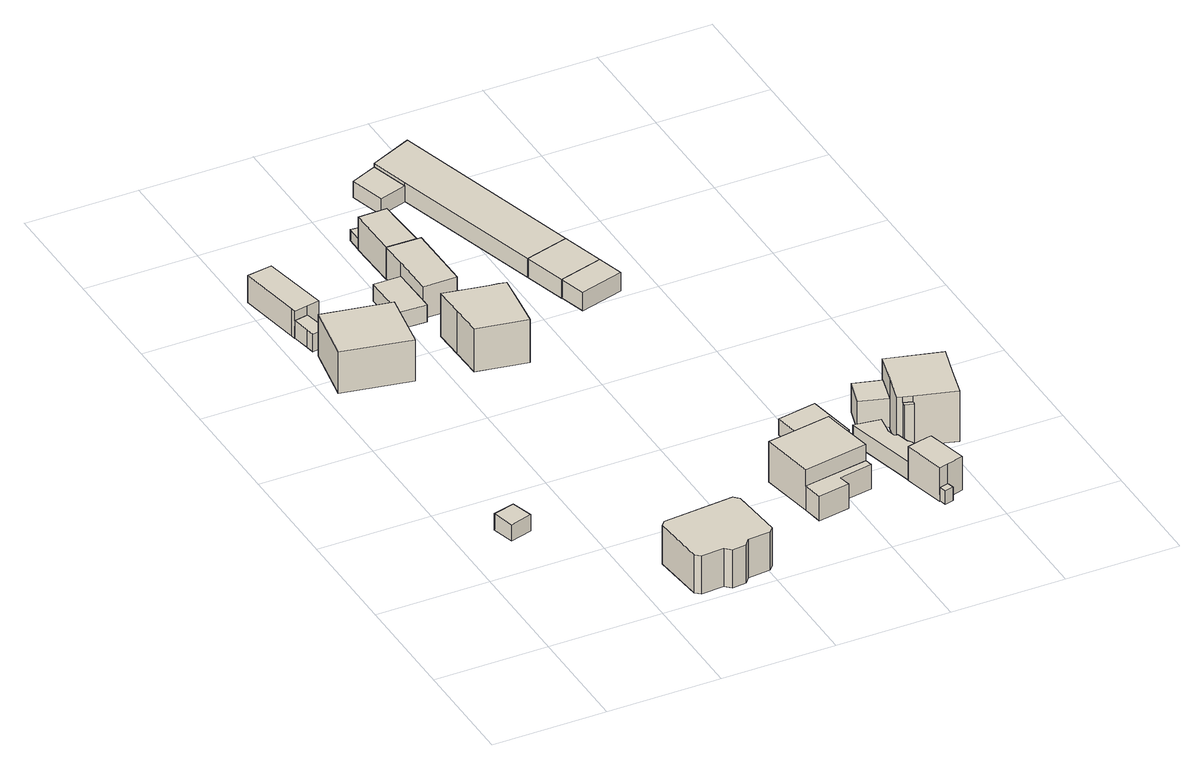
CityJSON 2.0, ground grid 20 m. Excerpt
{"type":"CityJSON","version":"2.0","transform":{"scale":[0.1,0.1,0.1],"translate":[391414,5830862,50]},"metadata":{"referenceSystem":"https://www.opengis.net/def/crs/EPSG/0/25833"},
"CityObjects":{
"building1":{"type":"Building","attributes":{"Gemeindeschluessel":"11000003","BezugspunktDach":"2200","function":"31001_2723","measuredHeight":3.14,"storeysAboveGround":1},"address":[{"country":"Germany","locality":"Berlin","thoroughfareNumber":"12 (4)","thoroughfareName":"Buchholzer Straße"}],"geometry":[{"type":"Solid","lod":"1","boundaries":[[[[0,1,2,3]],[[4,5,6,7]],[[4,7,3,2]],[[5,4,2,1]],[[6,5,1,0]],[[7,6,0,3]]]]}]},
"building2":{"type":"Building","attributes":{"Gemeindeschluessel":"11000003","BezugspunktDach":"2200","function":"31001_1010","measuredHeight":7.82,"storeysAboveGround":2},"address":[{"country":"Germany","locality":"Berlin","thoroughfareNumber":"9","thoroughfareName":"Buchholzer Straße"}],"geometry":[{"type":"Solid","lod":"1","boundaries":[[[[8,9,10,11]],[[12,13,14,15]],[[12,15,11,10]],[[13,12,10,9]],[[14,13,9,8]],[[15,14,8,11]]]]}]},
"building3":{"type":"Building","attributes":{"Gemeindeschluessel":"11000003","function":"31001_2000"},"address":[{"country":"Germany","locality":"Berlin","thoroughfareNumber":"9 (1)","thoroughfareName":"Buchholzer Straße"}],"children":["building3-1","building3-2"]},
"building3-1":{"type":"BuildingPart","attributes":{"BezugspunktDach":"2200","measuredHeight":5.16,"storeysAboveGround":2},"parents":["building3"],"geometry":[{"type":"MultiSurface","lod":"1","boundaries":[[[16,17,18,19,20,21]],[[22,23,24,25,26,27]],[[22,27,21,20]],[[23,22,20,19]],[[24,23,19,18]],[[28,29,30,18,17]],[[25,24,31,32,33]],[[26,25,17,16]],[[27,26,16,21]],[[33,32,31,30,29,28]]]}]},
"building3-2":{"type":"BuildingPart","attributes":{"BezugspunktDach":"2200","measuredHeight":3.53,"storeysAboveGround":2},"parents":["building3"],"geometry":[{"type":"MultiSurface","lod":"1","boundaries":[[[34,35,36,29,28]],[[31,37,38,39,32]],[[37,31,29,36]],[[38,37,36,35]],[[39,38,35,34]],[[32,39,34,28]],[[32,40,28,29,31]]]}]},
"building4":{"type":"Building","attributes":{"Gemeindeschluessel":"11000003","BezugspunktDach":"2200","function":"31001_1010","measuredHeight":7.21,"storeysAboveGround":1},"address":[{"country":"Germany","locality":"Berlin","thoroughfareNumber":"16","thoroughfareName":"Buchholzer Straße"}],"geometry":[{"type":"Solid","lod":"1","boundaries":[[[[41,42,43,44,45,46,47,48,49,50,51,52]],[[53,54,55,56,57,58,59,60,61,62,63,64]],[[53,64,52,51]],[[54,53,51,50]],[[55,54,50,49]],[[56,55,49,48]],[[57,56,48,47]],[[58,57,47,46]],[[59,58,46,45]],[[60,59,45,44]],[[61,60,44,43]],[[62,61,43,42]],[[63,62,42,41]],[[64,63,41,52]]]]}]},
"building5":{"type":"Building","attributes":{"Gemeindeschluessel":"11000003","BezugspunktDach":"2200","function":"31001_2000","measuredHeight":3.14,"storeysAboveGround":1},"address":[{"country":"Germany","locality":"Berlin","thoroughfareNumber":"9 (4)","thoroughfareName":"Buchholzer Straße"}],"geometry":[{"type":"Solid","lod":"1","boundaries":[[[[65,66,67,68,69]],[[70,71,72,73,74]],[[70,74,69,68]],[[71,70,68,67]],[[72,71,67,66]],[[73,72,66,65]],[[74,73,65,69]]]]}]},
"building6":{"type":"Building","attributes":{"Gemeindeschluessel":"11000003","function":"31001_1010"},"address":[{"country":"Germany","locality":"Berlin","thoroughfareNumber":"11","thoroughfareName":"Buchholzer Straße"}],"children":["building6-1","building6-2"]},
"building6-1":{"type":"BuildingPart","attributes":{"BezugspunktDach":"2200","measuredHeight":9.7,"storeysAboveGround":2},"parents":["building6"],"geometry":[{"type":"MultiSurface","lod":"1","boundaries":[[[75,76,77,78,79,80,81,82]],[[83,84,85,86,87,88,89,90]],[[83,90,82,81]],[[91,92,93,83,81,80]],[[85,84,80,79]],[[86,85,79,78]],[[87,86,78,77]],[[88,87,77,76]],[[89,88,76,75]],[[90,89,75,82]],[[84,83,93,92,91]]]}]},
"building6-2":{"type":"BuildingPart","attributes":{"BezugspunktDach":"2200","measuredHeight":5.7,"storeysAboveGround":2},"parents":["building6"],"geometry":[{"type":"MultiSurface","lod":"1","boundaries":[[[92,94,95,93]],[[96,97,98,99]],[[96,99,93,95]],[[97,96,95,94]],[[98,97,94,92]],[[99,98,84,83]],[[83,84,92,93]]]}]},
"building7":{"type":"Building","attributes":{"Gemeindeschluessel":"11000003","BezugspunktDach":"2200","function":"31001_2000","measuredHeight":6.95,"storeysAboveGround":2},"address":[{"country":"Germany","locality":"Berlin","thoroughfareNumber":"11 (1)","thoroughfareName":"Buchholzer Straße"}],"geometry":[{"type":"Solid","lod":"1","boundaries":[[[[100,101,102,103,104,105]],[[106,107,108,109,110,111]],[[106,111,105,104]],[[107,106,104,103]],[[108,107,103,102]],[[109,108,102,101]],[[110,109,101,100]],[[111,110,100,105]]]]}]},
"building8":{"type":"Building","attributes":{"Gemeindeschluessel":"11000003","function":"31001_2000"},"address":[{"country":"Germany","locality":"Berlin","thoroughfareNumber":"11 (2)","thoroughfareName":"Buchholzer Straße"}],"children":["building8-1","building8-2"]},
"building8-1":{"type":"BuildingPart","attributes":{"BezugspunktDach":"2200","measuredHeight":7.08,"storeysAboveGround":2},"parents":["building8"],"geometry":[{"type":"Solid","lod":"1","boundaries":[[[[112,113,114,115]],[[116,117,118,119]],[[116,119,115,114],[120,121,122,123]],[[117,116,114,113]],[[118,117,113,112]],[[119,118,112,115]],[[122,121,120,123]]]]}]},
"building8-2":{"type":"BuildingPart","attributes":{"BezugspunktDach":"2200","measuredHeight":2.07,"storeysAboveGround":2},"parents":["building8"],"geometry":[{"type":"MultiSurface","lod":"1","boundaries":[[[123,122,124,125]],[[126,121,120,127]],[[126,127,125,124]],[[121,126,124,122]],[[127,120,123,125]],[[120,121,122,123,128]]]}]},
"building9":{"type":"Building","attributes":{"Gemeindeschluessel":"11000003","function":"31001_1010"},"address":[{"country":"Germany","locality":"Berlin","thoroughfareNumber":"18","thoroughfareName":"Buchholzer Straße"}],"children":["building9-1","building9-2"]},
"building9-1":{"type":"BuildingPart","attributes":{"BezugspunktDach":"2200","measuredHeight":7.59,"storeysAboveGround":2},"parents":["building9"],"geometry":[{"type":"MultiSurface","lod":"1","boundaries":[[[129,130,131,132,133,134]],[[135,136,137,138,139,140]],[[135,140,134,133]],[[136,135,133,132]],[[137,136,132,131]],[[138,137,131,130]],[[141,142,138,130,129]],[[140,139,129,134]],[[139,138,142,141]]]}]},
"building9-2":{"type":"BuildingPart","attributes":{"BezugspunktDach":"2200","measuredHeight":4.56,"storeysAboveGround":2},"parents":["building9"],"geometry":[{"type":"MultiSurface","lod":"1","boundaries":[[[143,144,145,146,142,141]],[[138,147,148,149,150,139]],[[138,139,141,139,138,142]],[[147,138,142,146]],[[148,147,146,145]],[[149,148,145,144]],[[150,149,144,143]],[[139,150,143,141]]]}]},
"building10":{"type":"Building","attributes":{"Gemeindeschluessel":"11000003","BezugspunktDach":"2200","function":"31001_2000","measuredHeight":4,"storeysAboveGround":1},"address":[{"country":"Germany","locality":"Berlin","thoroughfareNumber":"11 (3)","thoroughfareName":"Buchholzer Straße"}],"geometry":[{"type":"Solid","lod":"1","boundaries":[[[[151,152,153,154]],[[155,156,157,158]],[[155,158,154,153]],[[156,155,153,152]],[[157,156,152,151]],[[158,157,151,154]]]]}]},
"building11":{"type":"Building","attributes":{"Gemeindeschluessel":"11000003","BezugspunktDach":"2200","function":"31001_2463","measuredHeight":3.04,"storeysAboveGround":1},"address":[{"country":"Germany","locality":"Berlin","thoroughfareNumber":"18 (1)","thoroughfareName":"Buchholzer Straße"}],"geometry":[{"type":"Solid","lod":"1","boundaries":[[[[159,160,161,162]],[[163,164,165,166]],[[163,166,162,161]],[[164,163,161,160]],[[165,164,160,159]],[[166,165,159,162]]]]}]},
"building12":{"type":"Building","attributes":{"Gemeindeschluessel":"11000003","BezugspunktDach":"2200","function":"31001_2000","measuredHeight":3.43,"storeysAboveGround":1},"address":[{"country":"Germany","locality":"Berlin","thoroughfareNumber":"11 (6)","thoroughfareName":"Buchholzer Straße"}],"geometry":[{"type":"Solid","lod":"1","boundaries":[[[[167,168,169,170]],[[171,172,173,174]],[[171,174,170,169]],[[172,171,169,168]],[[173,172,168,167]],[[174,173,167,170]]]]}]},
"building13":{"type":"Building","attributes":{"Gemeindeschluessel":"11000003","BezugspunktDach":"2200","function":"31001_2000","measuredHeight":3.56,"storeysAboveGround":1},"address":[{"country":"Germany","locality":"Berlin","thoroughfareNumber":"11 (5)","thoroughfareName":"Buchholzer Straße"}],"geometry":[{"type":"Solid","lod":"1","boundaries":[[[[170,169,175,176]],[[177,178,179,180]],[[177,180,176,175]],[[178,177,175,169]],[[179,178,169,170]],[[180,179,170,176]]]]}]},
"building14":{"type":"Building","attributes":{"Gemeindeschluessel":"11000003","BezugspunktDach":"2200","function":"31001_2000","measuredHeight":3.59,"storeysAboveGround":1},"address":[{"country":"Germany","locality":"Berlin","thoroughfareNumber":"11 (4)","thoroughfareName":"Buchholzer Straße"}],"geometry":[{"type":"Solid","lod":"1","boundaries":[[[[181,176,175,182,183]],[[184,177,180,185,186]],[[184,186,183,182]],[[177,184,182,175]],[[180,177,175,176]],[[185,180,176,181]],[[186,185,181,183]]]]}]},
"building15":{"type":"Building","attributes":{"Gemeindeschluessel":"11000003","function":"31001_2000"},"address":[{"country":"Germany","locality":"Berlin","thoroughfareNumber":"20 (2)","thoroughfareName":"Buchholzer Straße"}],"children":["building15-1","building15-2"]},
"building15-1":{"type":"BuildingPart","attributes":{"BezugspunktDach":"2200","measuredHeight":6.8,"storeysAboveGround":2},"parents":["building15"],"geometry":[{"type":"MultiSurface","lod":"1","boundaries":[[[187,188,189,190,191,192]],[[193,194,195,196,197,198]],[[193,198,192,191]],[[194,193,191,190]],[[195,194,190,189]],[[196,195,189,188]],[[199,200,201,202,188,187]],[[197,196,203,204]],[[198,197,187,192]],[[204,203,202,201,200,199]]]}]},
"building15-2":{"type":"BuildingPart","attributes":{"BezugspunktDach":"2200","measuredHeight":2.52,"storeysAboveGround":2},"parents":["building15"],"geometry":[{"type":"Solid","lod":"1","boundaries":[[[[205,206,201,200]],[[203,207,208,204]],[[207,203,201,206]],[[208,207,206,205]],[[204,208,205,200]],[[204,200,201,203]]]]}]},
"building16":{"type":"Building","attributes":{"Gemeindeschluessel":"11000003","BezugspunktDach":"2200","function":"31001_2000","measuredHeight":3.51,"storeysAboveGround":1},"address":[{"country":"Germany","locality":"Berlin","thoroughfareNumber":"20 (1)","thoroughfareName":"Buchholzer Straße"}],"geometry":[{"type":"Solid","lod":"1","boundaries":[[[[209,210,211,212,213,214,215,216,217]],[[218,219,220,221,222,223,224,225,226]],[[218,226,217,216]],[[219,218,216,215]],[[220,219,215,214]],[[221,220,214,213]],[[222,221,213,212]],[[223,222,212,211]],[[224,223,211,210]],[[225,224,210,209]],[[226,225,209,217]]]]}]},
"building17":{"type":"Building","attributes":{"Gemeindeschluessel":"11000003","function":"31001_1010"},"address":[{"country":"Germany","locality":"Berlin","thoroughfareNumber":"20","thoroughfareName":"Buchholzer Straße"}],"children":["building17-1","building17-2","building17-3"]},
"building17-1":{"type":"BuildingPart","attributes":{"BezugspunktDach":"2200","measuredHeight":11.25,"storeysAboveGround":2},"parents":["building17"],"geometry":[{"type":"MultiSurface","lod":"1","boundaries":[[[227,228,229,230,231,232,233,234]],[[235,236,237,238,239,240,241,242]],[[235,242,234,233]],[[236,235,243,244,245,246,233,232]],[[237,236,232,231]],[[238,237,231,230]],[[239,238,230,229]],[[240,239,229,228]],[[247,248,228,227]],[[241,240,249,250]],[[242,241,227,234]],[[246,245,244,243]],[[250,249,248,247]]]}]},
"building17-2":{"type":"BuildingPart","attributes":{"BezugspunktDach":"2200","measuredHeight":8.32,"storeysAboveGround":2},"parents":["building17"],"geometry":[{"type":"Solid","lod":"1","boundaries":[[[[251,248,247,252]],[[250,249,253,254]],[[250,254,252,247]],[[253,249,248,251]],[[254,253,251,252]],[[249,250,247,248]]]]}]},
"building17-3":{"type":"BuildingPart","attributes":{"BezugspunktDach":"2200","measuredHeight":6.03,"storeysAboveGround":2},"parents":["building17"],"geometry":[{"type":"MultiSurface","lod":"1","boundaries":[[[255,245,256,257]],[[258,244,259,260]],[[258,260,257,256]],[[244,258,256,245]],[[259,243,246,255]],[[260,259,255,257]],[[244,245,246,243]]]}]}
},
"vertices":[
[74,270,48],[113,281,48],[102,319,48],[64,309,48],[102,319,17],[113,281,17],[74,270,17],[64,309,17],
[142,733,91],[160,840,91],[39,863,91],[20,757,91],[39,863,13],[160,840,13],[142,733,13],[20,757,13],
[28,932,62],[29,924,62],[54,929,62],[76,933,62],[54,1052,62],[9,1045,62],[54,1052,11],[76,933,11],[54,929,11],[29,924,11],[28,932,11],[9,1045,11],[29,924,45],[54,929,45],[54,929,28],[54,929,12],[29,924,12],[29,924,34],
[35,892,45],[37,877,45],[63,882,45],[63,882,12],[37,877,12],[35,892,12],[29,924,40],
[263,16,88],[272,8,88],[312,11,88],[323,1,88],[348,4,88],[357,15,88],[397,18,88],[405,27,88],[397,121,88],[388,130,88],[263,119,88],[255,110,88],[263,119,16],[388,130,16],[397,121,16],[405,27,16],[397,18,16],[357,15,16],[348,4,16],[323,1,16],[312,11,16],[272,8,16],[263,16,16],[255,110,16],
[186,874,42],[234,873,42],[234,886,42],[233,961,42],[185,961,42],[233,961,10],[234,886,10],[234,873,10],[186,874,10],[185,961,10],
[236,773,91],[237,718,91],[326,701,91],[333,754,91],[340,808,91],[327,811,91],[312,813,91],[235,828,91],[312,813,10],[327,811,10],[340,808,10],[333,754,10],[326,701,10],[237,718,10],[236,773,10],[235,828,10],[327,811,47],[327,811,66],[312,813,66],
[328,827,66],[314,829,66],[314,829,9],[328,827,9],[327,811,9],[312,813,9],
[233,961,68],[234,886,68],[293,886,68],[292,1007,68],[284,1007,68],[232,1008,68],[284,1007,8],[292,1007,8],[293,886,8],[234,886,8],[233,961,8],[232,1008,8],
[232,1008,69],[284,1007,69],[280,1101,69],[230,1100,69],[280,1101,7],[284,1007,7],[232,1008,7],[230,1100,7],[230,1100,8],[253,1100,8],[253,1100,29],[230,1100,29],
[252,1125,29],[230,1127,29],[252,1125,8],[230,1127,8],[230,1100,15],
[526,151,83],[641,170,83],[627,250,83],[625,265,83],[547,252,83],[510,246,83],[547,252,7],[625,265,7],[627,250,7],[641,170,7],[526,151,7],[510,246,7],[526,151,53],[641,170,53],
[532,115,53],[588,125,53],[584,146,53],[643,156,53],[643,156,7],[584,146,7],[588,125,7],[532,115,7],
[305,1169,37],[354,1184,37],[335,1252,37],[288,1232,37],[335,1252,7],[354,1184,7],[305,1169,7],[288,1232,7],
[596,262,39],[665,274,39],[650,363,39],[581,351,39],[650,363,9],[665,274,9],[596,262,9],[581,351,9],
[464,791,44],[541,812,44],[528,859,44],[451,837,44],[528,859,9],[541,812,9],[464,791,9],[451,837,9],
[507,934,44],[430,912,44],[507,934,8],[528,859,8],[451,837,8],[430,912,8],
[354,1184,44],[410,1285,44],[335,1252,44],[410,1285,8],[354,1184,8],[335,1252,8],
[722,77,71],[738,81,71],[768,89,71],[750,161,71],[743,160,71],[705,151,71],[743,160,7],[750,161,7],[768,89,7],[738,81,7],[722,77,7],[705,151,7],[722,77,21],[722,77,34],[738,81,34],[738,81,11],[738,81,9],[722,77,9],
[725,64,34],[741,68,34],[741,68,9],[725,64,9],
[705,151,43],[743,160,43],[734,196,43],[729,202,43],[724,223,43],[718,224,43],[715,239,43],[720,272,43],[674,279,43],[720,272,8],[715,239,8],[718,224,8],[724,223,8],[729,202,8],[734,196,8],[743,160,8],[705,151,8],[674,279,8],
[737,232,105],[753,227,105],[823,206,105],[837,259,105],[852,312,105],[756,339,105],[742,287,105],[728,235,105],[742,287,10],[756,339,10],[852,312,10],[837,259,10],[823,206,10],[753,227,10],[737,232,10],[728,235,10],[742,287,13],[755,336,13],[755,336,67],[742,287,67],[737,232,94],[753,227,94],[753,227,11],[737,232,11],
[751,221,94],[736,226,94],[751,221,11],[736,226,11],
[742,286,67],[707,350,67],[693,302,67],[707,350,13],[742,286,13],[693,302,13]
]}
